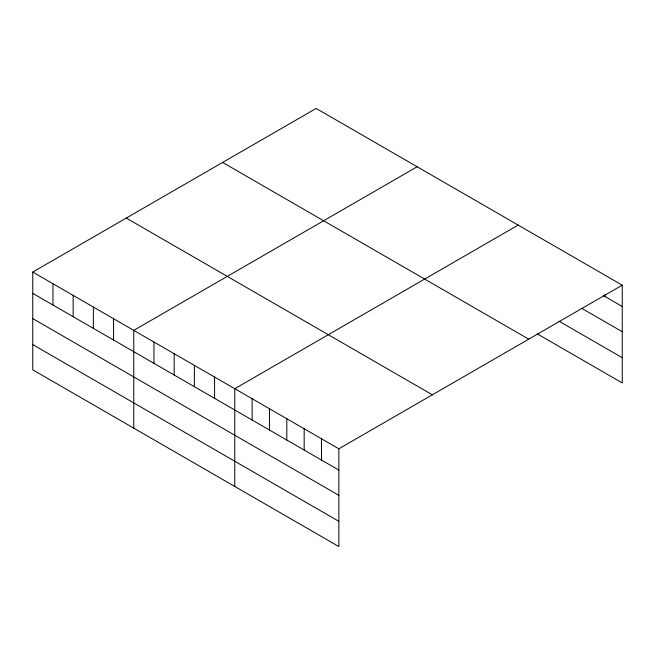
<?xml version="1.0" encoding="UTF-8"?>
<svg xmlns="http://www.w3.org/2000/svg" width="655" height="655" viewBox="0 0 655 655"><rect width="100%" height="100%" fill="white"/><g stroke="black" fill="none" stroke-linecap="round" stroke-linejoin="round"><path stroke-width="0.98" d="M32.75 272.062L338.856 448.79L338.856 546.557L32.75 369.829L32.75 272.062L316.144 108.443L622.25 285.171L622.25 382.938L537.256 333.862M417.161 166.763L133.767 330.382L133.767 428.149M518.179 225.083L234.777 388.702L234.777 486.468M338.856 448.79L622.25 285.171M603.173 295.462L622.25 306.474M581.484 308.177L622.25 331.708M558.936 321.155L622.25 357.704M222.626 162.44L528.732 339.167M126.268 218.066L432.374 394.801M32.75 293.366L338.856 470.093M32.75 318.6L338.856 495.327M32.75 344.595L338.856 521.323M604.901 294.431L604.901 296.461M321.507 438.776L321.507 460.08M304.166 428.763L304.166 450.067M286.816 418.75L286.816 440.045M269.467 408.736L269.467 430.032M252.126 398.715L252.126 420.019M214.578 377.043L214.578 398.338M194.371 365.375L194.371 386.679M174.173 353.708L174.173 375.012M153.966 342.049L153.966 363.353M113.561 318.723L113.561 340.019M93.362 307.056L93.362 328.36M73.155 295.389L73.155 316.692M52.957 283.73L52.957 305.034"/></g></svg>
